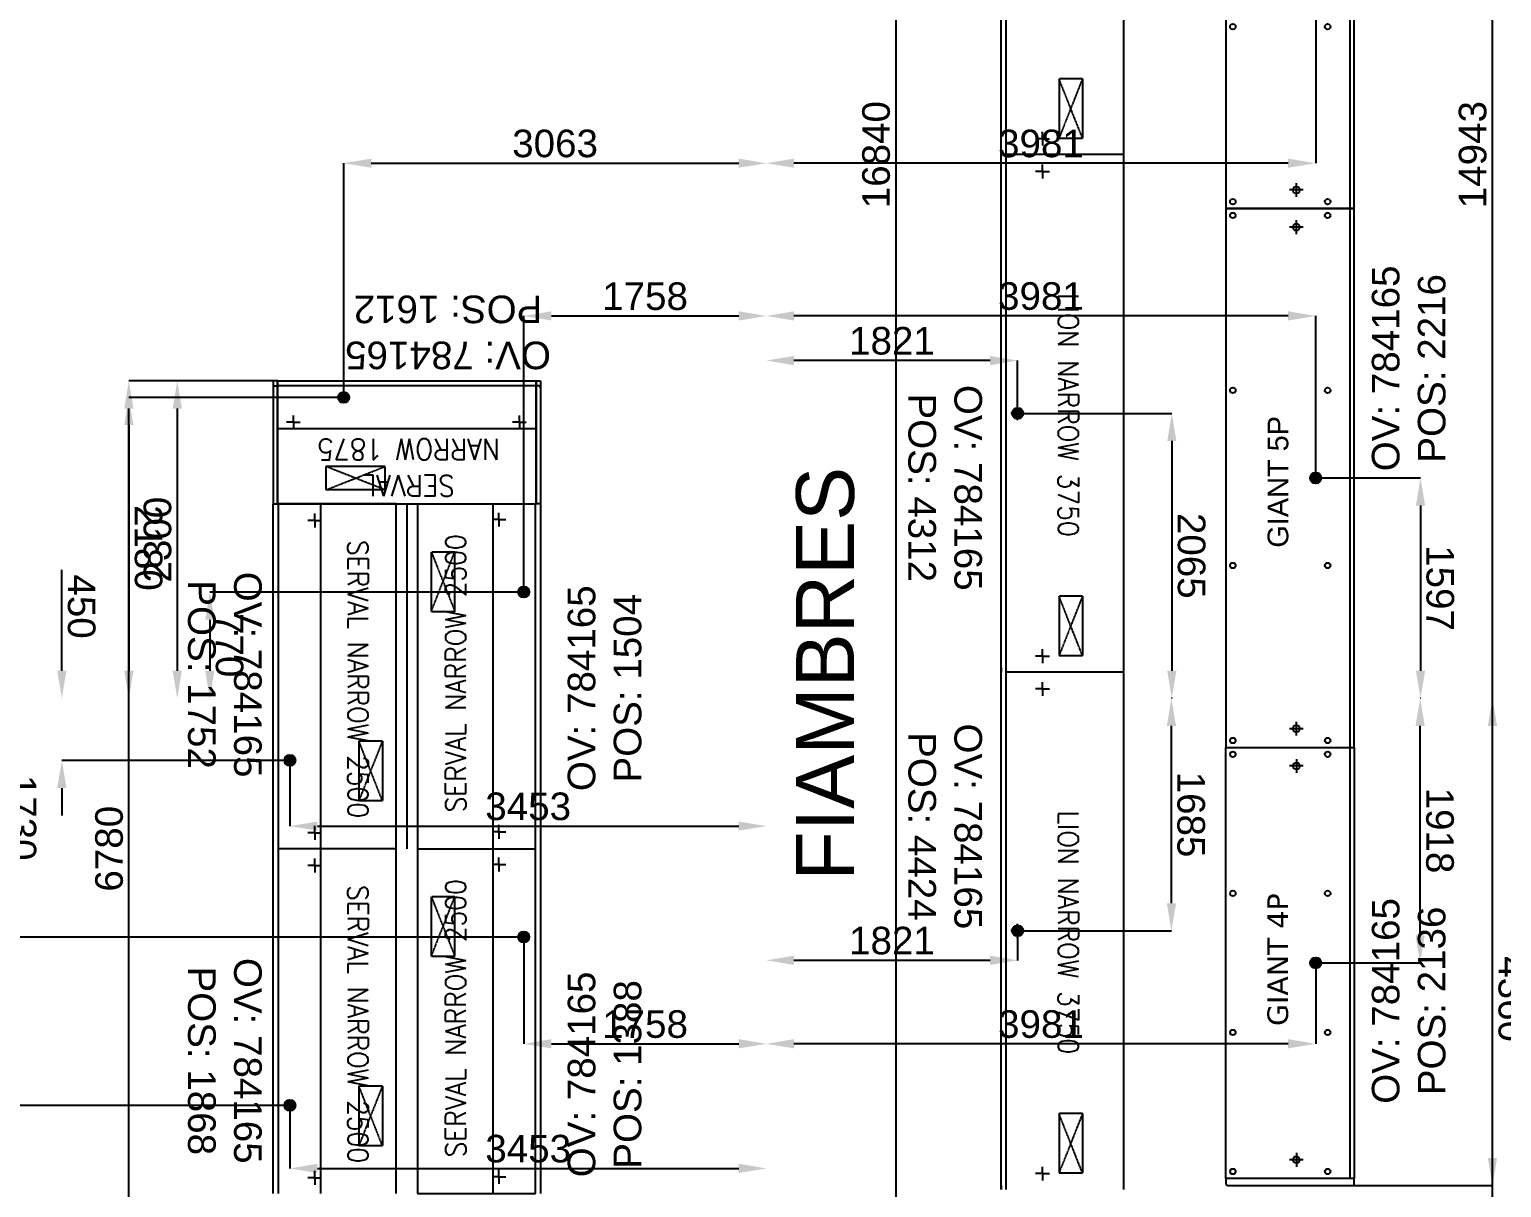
# Model space of a CAD drawing. Header units: millimetres. Extents: x 1478096 to 1808313, y 619971 to 762366.
# Drawn here: x 1788557 to 1799224, y 704101 to 712494 of the extents above; entities that cross this region are included whole.
import ezdxf
from ezdxf.enums import TextEntityAlignment as Align

# ---------------------------------------------------------------- set-up
doc = ezdxf.new("R2010")
doc.units = ezdxf.units.MM
doc.header["$LTSCALE"] = 10
doc.linetypes.add('TRATTEGGIATA', pattern=[0.75, 0.5, -0.25])
doc.linetypes.add('TRATTEGGIATA2', pattern=[0.375, 0.25, -0.125])
for name, color, linetype in [('COSTAN-CAM-NOMENCLATURAS', 7, 'Continuous'), ('COSTAN-EXH-COTAS', 7, 'Continuous'), ('COSTAN-EXH-Desagues', 1, 'Continuous'), ('COSTAN-EXH-NOMENCLATURAS', 7, 'Continuous'), ('COSTAN-EXTERIOR', 3, 'Continuous'), ('DESAGUE AL PISO', 1, 'Continuous'), ('DESAGUE MAQUINA', 3, 'Continuous'), ('DESAGUE PISO', 7, 'TRATTEGGIATA'), ('EXTERIOR', 3, 'Continuous'), ('GABINETE', 1, 'Continuous'), ('LATERALES', 3, 'Continuous'), ('QUADRO_ELETTRICO', 8, 'Continuous'), ('TESTI20', 3, 'Continuous'), ('ZZZZW-section count', 250, 'Continuous')]:
    doc.layers.add(name, color=color, linetype=linetype)
doc.styles.add('costan', font='arial.ttf')
doc.styles.add('HEAD', font='arial.ttf', dxfattribs={"height": 0.6})
doc.styles.add('ROMANS20', font='romans.shx', dxfattribs={"width": 0.9, "height": 2})
doc.styles.get("Standard").update_dxf_attribs({"font": 'arial.ttf'})
doc.styles.add('TESTI15', font='romans.shx', dxfattribs={"width": 0.9, "height": 1.5})
doc.dimstyles.new('COSTAN-DESAGUES', dxfattribs={"dimtxt": 200, "dimasz": 200, "dimexe": 0, "dimexo": 0, "dimgap": 40, "dimtad": 1, "dimdec": 0, "dimzin": 0, "dimdsep": 46, "dimtxsty": 'costan', "dimblk1": 'ARCHTICK', "dimblk2": 'ARCHTICK', "dimcen": 0, "dimclrd": 256, "dimclre": 256, "dimclrt": 256, "dimadec": 0, "dimazin": 0, "dimtfac": 1, "dimtdec": 0, "dimtofl": 0, "dimtmove": 0, "dimatfit": 3, "dimfxl": 0, "dimtolj": 1, "dimtzin": 0, "dimarcsym": 0})
doc.dimstyles.new('COSTAN-MM-100', dxfattribs={"dimtxt": 200, "dimasz": 200, "dimexe": 0, "dimexo": 0, "dimgap": 40, "dimtad": 1, "dimdec": 0, "dimzin": 0, "dimdsep": 46, "dimtxsty": 'costan', "dimblk1": 'ARCHTICK', "dimblk2": 'ARCHTICK', "dimcen": 0, "dimclrd": 256, "dimclre": 256, "dimclrt": 256, "dimadec": 0, "dimazin": 0, "dimtfac": 1, "dimtdec": 0, "dimtofl": 0, "dimtmove": 0, "dimatfit": 3, "dimfxl": 0, "dimtolj": 1, "dimtzin": 0, "dimarcsym": 0})

# ---------------------------------------------------------------- blocks, each defined once
blk = doc.blocks.new('LI_TL1_N_375')
at = {"layer": 'DESAGUE MAQUINA'}
for p, q in [((122, -590), (72, -590)), ((122, -590), (122, -540)), ((122, -590), (122, -640)), ((122, -590), (172, -590)), ((3635, -590), (3585, -590)), ((3635, -590), (3635, -540)), ((3635, -590), (3635, -640)), ((3635, -590), (3685, -590))]:
    blk.add_line(p, q, dxfattribs=at)
at = {"layer": 'DESAGUE PISO'}
for p, q in [((1875, -720), (1875, -820)), ((1925, -770), (1825, -770))]:
    blk.add_line(p, q, dxfattribs=at)
at = {"layer": 'GABINETE'}
for p, q in [((3750, 0), (0, 0)), ((0, 0), (0, -855)), ((0, -855), (3750, -855)), ((2500, -890), (0, -890))]:
    blk.add_line(p, q, dxfattribs=at)
at = {"layer": 'LATERALES', "color": 3, "linetype": 'ByBlock'}
blk.add_line((3750, -890), (0, -890), dxfattribs=at)
at = {"layer": 'LATERALES'}
blk.add_line((3720, -890), (3750, -890), dxfattribs=at)
at = {"layer": 'QUADRO_ELETTRICO', "linetype": 'TRATTEGGIATA2'}
for p, q in [((3200, -300), (3630, -300)), ((3200, -300), (3630, -470)), ((3630, -300), (3200, -470)), ((3200, -300), (3200, -470)), ((3630, -470), (3630, -300)), ((3200, -470), (3630, -470))]:
    blk.add_line(p, q, dxfattribs=at)
at = {"layer": 'TESTI20', "style": 'TESTI15', "width": 0.9}
blk.add_text('LION NARROW 3750', height=148, dxfattribs=at).set_placement((1887, -403), align=Align.MIDDLE)
blk = doc.blocks.new('giant')
at = {"layer": 'COSTAN-EXH-Desagues'}
blk.add_hatch(color=256, dxfattribs=at).paths.add_polyline_path([(-38883, 31469, 1), (-38963, 31469, 1)])
for p, q in [((-38673, 29516), (-38673, 33421)), ((-39013, 33286), (-39113, 33286)), ((-39063, 33336), (-39063, 33236)), ((-38923, 31429), (-38923, 31509)), ((-38963, 31469), (-38883, 31469)), ((-39063, 29701), (-39063, 29601)), ((-39013, 29651), (-39113, 29651))]:
    blk.add_line(p, q)
for centre, radius in [((-39523, 33371), 20), ((-38836, 33371), 20), ((-39063, 33286), 25), ((-39523, 32103), 20), ((-38836, 32103), 20), ((-39523, 30834), 20), ((-38836, 30834), 20), ((-39063, 29651), 25), ((-39523, 29566), 20), ((-38836, 29566), 20)]:
    blk.add_circle(centre, radius)
at = {"layer": 'COSTAN-EXH-Desagues', "color": 4}
for p, q in [((-38963, 31468), (-38951, 31497)), ((-38951, 31497), (-38923, 31509)), ((-38923, 31509), (-38895, 31497)), ((-38895, 31497), (-38883, 31469)), ((-38951, 31440), (-38963, 31468)), ((-38923, 31429), (-38951, 31440)), ((-38895, 31440), (-38923, 31429)), ((-38883, 31469), (-38895, 31440))]:
    blk.add_line(p, q, dxfattribs=at)
at = {"layer": 'COSTAN-EXH-Desagues'}
blk.add_circle((-38923, 31469), 40, dxfattribs=at)
at = {"layer": 'COSTAN-EXTERIOR'}
for p, q in [((-38643, 33421), (-39573, 33421)), ((-39573, 33421), (-39573, 29516)), ((-38643, 29516), (-38643, 33421)), ((-39573, 29516), (-38643, 29516))]:
    blk.add_line(p, q, dxfattribs=at)
at = {"color": 7}
blk.add_text('GIANT 5P', height=150, rotation=90, dxfattribs=at).set_placement((-39121, 30963))
blk = doc.blocks.new('POSICION DE DESAGUE')
for p, q in [((-40, 0), (40, 0)), ((0, 40), (0, -40))]:
    blk.add_line(p, q)
blk = doc.blocks.new('COSTAN-REFERENCIA DE DESAGÜES')
at = {"layer": 'COSTAN-EXH-Desagues'}
blk.add_hatch(color=256, dxfattribs=at).paths.add_polyline_path([(40, 0, 1), (-40, 0, 1)])
blk.add_circle((0, 0), 40, dxfattribs=at)
blk = doc.blocks.new('lat')
at = {"layer": 'GABINETE'}
blk.add_line((-55699, -17217), (-55699, -16362), dxfattribs=at)
at = {"layer": 'LATERALES'}
for p in [(-55699, -16327), (-55669, -17217)]:
    blk.add_line(p, (-55699, -17217), dxfattribs=at)
at = {"layer": 'LATERALES', "color": 3, "linetype": 'ByBlock'}
for p, q in [((-55699, -16327), (-55699, -17217)), ((-55699, -16327), (-55669, -16327)), ((-55684, -16362), (-55699, -16362)), ((-55669, -16327), (-55669, -17217)), ((-55669, -16327), (-55669, -17217)), ((-55669, -16327), (-55669, -17217))]:
    blk.add_line(p, q, dxfattribs=at)
at = {"layer": 'LATERALES', "color": 1}
for p, q in [((-55699, -17217), (-55699, -16362)), ((-55699, -17217), (-55699, -16362)), ((-55699, -17217), (-55699, -16362)), ((-55699, -16377), (-55699, -17217))]:
    blk.add_line(p, q, dxfattribs=at)
at = {"layer": 'LATERALES', "color": 3}
blk.add_line((-55669, -16327), (-55669, -17217), dxfattribs=at)
at = {"layer": 'LATERALES', "color": 1, "linetype": 'ByBlock'}
blk.add_line((-55669, -16327), (-55669, -16377), dxfattribs=at)
at = {"layer": 'LATERALES', "color": 3, "linetype": 'ByBlock'}
blk.add_arc((-55685, -16378), 15.8, 2.9635, 87.0365, dxfattribs=at)
blk = doc.blocks.new('SE_TL1_N_187')
at = {"layer": 'DESAGUE MAQUINA'}
for p, q in [((122, -590), (72, -590)), ((122, -590), (122, -540)), ((122, -590), (122, -640)), ((122, -590), (172, -590)), ((2385, -590), (2335, -590)), ((2385, -590), (2385, -540)), ((2385, -590), (2385, -640)), ((2385, -590), (2435, -590))]:
    blk.add_line(p, q, dxfattribs=at)
at = {"layer": 'GABINETE'}
for p, q in [((2500, 0), (0, 0)), ((0, 0), (0, -855)), ((2500, -545), (0, -545)), ((0, -855), (2500, -855))]:
    blk.add_line(p, q, dxfattribs=at)
at = {"layer": 'GABINETE', "color": 3, "linetype": 'ByBlock'}
blk.add_line((2500, -890), (0, -890), dxfattribs=at)
blk.add_line((2500, -890), (0, -890), dxfattribs=at)
at = {"layer": 'QUADRO_ELETTRICO', "linetype": 'TRATTEGGIATA2'}
for p, q in [((1720, -100), (2150, -100)), ((1720, -100), (2150, -270)), ((2150, -100), (1720, -270)), ((1720, -100), (1720, -270)), ((2150, -270), (2150, -100)), ((1720, -270), (2150, -270))]:
    blk.add_line(p, q, dxfattribs=at)
blk.add_blockref('POSICION DE DESAGUE', (1860, -770))
at = {"layer": 'TESTI20', "style": 'TESTI15', "width": 0.9}
blk.add_text('SERVAL NARROW 2500', height=148, dxfattribs=at).set_placement((1271, -276), align=Align.MIDDLE)
blk = doc.blocks.new('*D439')
at = {"layer": 'COSTAN-EXH-COTAS', "lineweight": -2, "transparency": 16777216}
for p, q in [((1798145, 719059), (1799159, 719059)), ((1799159, 704316), (1799159, 718859)), ((1798145, 704116), (1799159, 704116))]:
    blk.add_line(p, q, dxfattribs=at)
at = {"layer": 'COSTAN-EXH-COTAS', "transparency": 16777216}
for points in [[(1799125, 718859), (1799192, 718859), (1799159, 719059)], [(1799125, 704316), (1799192, 704316), (1799159, 704116)]]:
    blk.add_solid(points, dxfattribs=at)
at = {"layer": 'Defpoints', "color": 0, "transparency": 16777216}
for p in [(1798145, 719059, 112422), (1799159, 719059), (1798145, 704116, 112422)]:
    blk.add_point(p, dxfattribs=at)
at = {"layer": 'COSTAN-EXH-COTAS', "transparency": 16777216, "insert": (1799016, 711587), "char_height": 200, "attachment_point": 5, "rotation": 90, "style": 'costan'}
blk.add_mtext('\\A1;14943', dxfattribs=at)
blk = doc.blocks.new('_ARCHTICK')
at = {"color": 0, "linetype": 'ByBlock', "const_width": 0.15}
blk.add_lwpolyline([(-0.5, -0.5), (0.5, 0.5)], dxfattribs=at)
blk = doc.blocks.new('*D441')
at = {"layer": 'COSTAN-EXH-COTAS', "lineweight": -2, "transparency": 16777216}
for p, q in [((1795598, 720007), (1794835, 720007)), ((1794835, 719807), (1794835, 703367)), ((1795598, 703167), (1794835, 703167))]:
    blk.add_line(p, q, dxfattribs=at)
at = {"layer": 'COSTAN-EXH-COTAS', "transparency": 16777216}
for points in [[(1794801, 719807), (1794868, 719807), (1794835, 720007)], [(1794801, 703367), (1794868, 703367), (1794835, 703167)]]:
    blk.add_solid(points, dxfattribs=at)
at = {"layer": 'Defpoints', "color": 0, "transparency": 16777216}
for p in [(1795598, 720007, 112422), (1794835, 703167), (1795598, 703167, 112422)]:
    blk.add_point(p, dxfattribs=at)
at = {"layer": 'COSTAN-EXH-COTAS', "transparency": 16777216, "insert": (1794693, 711587), "char_height": 200, "attachment_point": 5, "rotation": 90, "style": 'costan'}
blk.add_mtext('\\A1;16840', dxfattribs=at)
blk = doc.blocks.new('*D372')
at = {"layer": 'COSTAN-EXH-Desagues', "lineweight": -2, "transparency": 16777216}
for p, q in [((1797878, 713149), (1797878, 711525)), ((1797678, 711525), (1794097, 711525))]:
    blk.add_line(p, q, dxfattribs=at)
at = {"layer": 'COSTAN-EXH-Desagues', "transparency": 16777216}
for points in [[(1794097, 711558), (1794097, 711492), (1793897, 711525)], [(1797678, 711558), (1797678, 711492), (1797878, 711525)]]:
    blk.add_solid(points, dxfattribs=at)
at = {"layer": 'Defpoints', "color": 0, "transparency": 16777216}
for p in [(1797878, 713149, 112422), (1793897, 711525), (1793897, 711525)]:
    blk.add_point(p, dxfattribs=at)
at = {"layer": 'COSTAN-EXH-Desagues', "transparency": 16777216, "insert": (1795887, 711667), "char_height": 200, "attachment_point": 5, "style": 'costan'}
blk.add_mtext('\\A1;3981', dxfattribs=at)
blk = doc.blocks.new('*D374')
at = {"layer": 'COSTAN-EXH-Desagues', "lineweight": -2, "transparency": 16777216}
for p, q in [((1797678, 710418), (1794097, 710418)), ((1797878, 709244), (1797878, 710418))]:
    blk.add_line(p, q, dxfattribs=at)
at = {"layer": 'COSTAN-EXH-Desagues', "transparency": 16777216}
for points in [[(1794097, 710452), (1794097, 710385), (1793897, 710418)], [(1797678, 710452), (1797678, 710385), (1797878, 710418)]]:
    blk.add_solid(points, dxfattribs=at)
at = {"layer": 'Defpoints', "color": 0, "transparency": 16777216}
for p in [(1793897, 710418, 0), (1793897, 710418), (1797878, 709244, 112422)]:
    blk.add_point(p, dxfattribs=at)
at = {"layer": 'COSTAN-EXH-Desagues', "transparency": 16777216, "insert": (1795887, 710561), "char_height": 200, "attachment_point": 5, "style": 'costan'}
blk.add_mtext('\\A1;3981', dxfattribs=at)
blk = doc.blocks.new('*D375')
at = {"layer": 'COSTAN-EXH-Desagues', "lineweight": -2, "transparency": 16777216}
for p, q in [((1797878, 709244), (1798637, 709244)), ((1798637, 709044), (1798637, 707847)), ((1798637, 707647), (1798637, 707647))]:
    blk.add_line(p, q, dxfattribs=at)
at = {"layer": 'COSTAN-EXH-Desagues', "transparency": 16777216}
for points in [[(1798671, 709044), (1798604, 709044), (1798637, 709244)], [(1798671, 707847), (1798604, 707847), (1798637, 707647)]]:
    blk.add_solid(points, dxfattribs=at)
at = {"layer": 'Defpoints', "color": 0, "transparency": 16777216}
for p in [(1797878, 709244, 112422), (1798637, 707647), (1798637, 707647)]:
    blk.add_point(p, dxfattribs=at)
at = {"layer": 'COSTAN-EXH-Desagues', "transparency": 16777216, "insert": (1798779, 708446), "char_height": 200, "attachment_point": 5, "rotation": 270.0002, "style": 'costan'}
blk.add_mtext('\\A1;1597', dxfattribs=at)
blk = doc.blocks.new('*D376')
at = {"layer": 'COSTAN-EXH-Desagues', "lineweight": -2, "transparency": 16777216}
for p, q in [((1797878, 705730), (1797878, 705143)), ((1797678, 705143), (1794097, 705143))]:
    blk.add_line(p, q, dxfattribs=at)
at = {"layer": 'COSTAN-EXH-Desagues', "transparency": 16777216}
for points in [[(1794097, 705177), (1794097, 705110), (1793897, 705143)], [(1797678, 705177), (1797678, 705110), (1797878, 705143)]]:
    blk.add_solid(points, dxfattribs=at)
at = {"layer": 'Defpoints', "color": 0, "transparency": 16777216}
for p in [(1797878, 705730, 112422), (1793897, 705143), (1793897, 705143)]:
    blk.add_point(p, dxfattribs=at)
at = {"layer": 'COSTAN-EXH-Desagues', "transparency": 16777216, "insert": (1795887, 705285), "char_height": 200, "attachment_point": 5, "style": 'costan'}
blk.add_mtext('\\A1;3981', dxfattribs=at)
blk = doc.blocks.new('*D377')
at = {"layer": 'COSTAN-EXH-Desagues', "lineweight": -2, "transparency": 16777216}
for p, q in [((1798637, 707647), (1798635, 707647)), ((1798635, 705930), (1798635, 707447)), ((1797878, 705730), (1798635, 705730))]:
    blk.add_line(p, q, dxfattribs=at)
at = {"layer": 'COSTAN-EXH-Desagues', "transparency": 16777216}
for points in [[(1798668, 707447), (1798601, 707447), (1798635, 707647)], [(1798668, 705930), (1798601, 705930), (1798635, 705730)]]:
    blk.add_solid(points, dxfattribs=at)
at = {"layer": 'Defpoints', "color": 0, "transparency": 16777216}
for p in [(1798635, 707647), (1798637, 707647), (1797878, 705730, 112422)]:
    blk.add_point(p, dxfattribs=at)
at = {"layer": 'COSTAN-EXH-Desagues', "transparency": 16777216, "insert": (1798777, 706689), "char_height": 200, "attachment_point": 5, "rotation": 270.0002, "style": 'costan'}
blk.add_mtext('\\A1;1918', dxfattribs=at)
blk = doc.blocks.new('*D379')
at = {"layer": 'COSTAN-EXH-Desagues', "lineweight": -2, "transparency": 16777216}
for p, q in [((1799159, 707647), (1799159, 707647)), ((1799159, 703487), (1799159, 707447)), ((1797488, 703287), (1799159, 703287))]:
    blk.add_line(p, q, dxfattribs=at)
at = {"layer": 'COSTAN-EXH-Desagues', "transparency": 16777216}
for points in [[(1799192, 707447), (1799125, 707447), (1799159, 707647)], [(1799192, 703487), (1799125, 703487), (1799159, 703287)]]:
    blk.add_solid(points, dxfattribs=at)
at = {"layer": 'Defpoints', "color": 0, "transparency": 16777216}
for p in [(1799159, 707647), (1799159, 707647), (1797488, 703287, 112422)]:
    blk.add_point(p, dxfattribs=at)
at = {"layer": 'COSTAN-EXH-Desagues', "transparency": 16777216, "insert": (1799301, 705467), "char_height": 200, "attachment_point": 5, "rotation": 270.0002, "style": 'costan'}
blk.add_mtext('\\A1;4360', dxfattribs=at)
blk = doc.blocks.new('*D392')
at = {"layer": 'COSTAN-EXH-Desagues', "lineweight": -2, "transparency": 16777216}
for p, q in [((1790834, 709827), (1790834, 711525)), ((1791034, 711525), (1793697, 711525))]:
    blk.add_line(p, q, dxfattribs=at)
at = {"layer": 'COSTAN-EXH-Desagues', "transparency": 16777216}
for points in [[(1791034, 711558), (1791034, 711492), (1790834, 711525)], [(1793697, 711558), (1793697, 711492), (1793897, 711525)]]:
    blk.add_solid(points, dxfattribs=at)
at = {"layer": 'Defpoints', "color": 0, "transparency": 16777216}
for p in [(1793897, 711525), (1793897, 711525), (1790834, 709827, 112422)]:
    blk.add_point(p, dxfattribs=at)
at = {"layer": 'COSTAN-EXH-Desagues', "transparency": 16777216, "insert": (1792366, 711667), "char_height": 200, "attachment_point": 5, "style": 'costan'}
blk.add_mtext('\\A1;3063', dxfattribs=at)
blk = doc.blocks.new('*D393')
at = {"layer": 'COSTAN-EXH-Desagues', "lineweight": -2, "transparency": 16777216}
for p, q in [((1790834, 709827), (1789277, 709827)), ((1789277, 709627), (1789277, 707847)), ((1789277, 707647), (1789277, 707647))]:
    blk.add_line(p, q, dxfattribs=at)
at = {"layer": 'COSTAN-EXH-Desagues', "transparency": 16777216}
for points in [[(1789311, 709627), (1789244, 709627), (1789277, 709827)], [(1789311, 707847), (1789244, 707847), (1789277, 707647)]]:
    blk.add_solid(points, dxfattribs=at)
at = {"layer": 'Defpoints', "color": 0, "transparency": 16777216}
for p in [(1790834, 709827, 112422), (1789277, 707647), (1789277, 707647)]:
    blk.add_point(p, dxfattribs=at)
at = {"layer": 'COSTAN-EXH-Desagues', "transparency": 16777216, "insert": (1789419, 708737), "char_height": 200, "attachment_point": 5, "rotation": 270.0002, "style": 'costan'}
blk.add_mtext('\\A1;2180', dxfattribs=at)
blk = doc.blocks.new('*D394')
at = {"layer": 'COSTAN-EXH-Desagues', "lineweight": -2, "transparency": 16777216}
for p, q in [((1792139, 708417), (1792139, 710418)), ((1792339, 710418), (1793697, 710418))]:
    blk.add_line(p, q, dxfattribs=at)
at = {"layer": 'COSTAN-EXH-Desagues', "transparency": 16777216}
for points in [[(1792339, 710452), (1792339, 710385), (1792139, 710418)], [(1793697, 710452), (1793697, 710385), (1793897, 710418)]]:
    blk.add_solid(points, dxfattribs=at)
at = {"layer": 'Defpoints', "color": 0, "transparency": 16777216}
for p in [(1793897, 710418), (1793897, 710418), (1792139, 708417, 112422)]:
    blk.add_point(p, dxfattribs=at)
at = {"layer": 'COSTAN-EXH-Desagues', "transparency": 16777216, "insert": (1793018, 710560), "char_height": 200, "attachment_point": 5, "style": 'costan'}
blk.add_mtext('\\A1;1758', dxfattribs=at)
blk = doc.blocks.new('*D395')
at = {"layer": 'COSTAN-EXH-Desagues', "lineweight": -2, "transparency": 16777216}
for p, q in [((1792139, 708417), (1789864, 708417)), ((1789864, 708217), (1789864, 707847)), ((1789864, 707647), (1789864, 707647))]:
    blk.add_line(p, q, dxfattribs=at)
at = {"layer": 'COSTAN-EXH-Desagues', "transparency": 16777216}
for points in [[(1789897, 708217), (1789831, 708217), (1789864, 708417)], [(1789897, 707847), (1789831, 707847), (1789864, 707647)]]:
    blk.add_solid(points, dxfattribs=at)
at = {"layer": 'Defpoints', "color": 0, "transparency": 16777216}
for p in [(1792139, 708417, 112422), (1789864, 707647), (1789864, 707647)]:
    blk.add_point(p, dxfattribs=at)
at = {"layer": 'COSTAN-EXH-Desagues', "transparency": 16777216, "insert": (1790006, 708032), "char_height": 200, "attachment_point": 5, "rotation": 270.0002, "style": 'costan'}
blk.add_mtext('\\A1;770', dxfattribs=at)
blk = doc.blocks.new('*D396')
at = {"layer": 'COSTAN-EXH-Desagues', "lineweight": -2, "transparency": 16777216}
for p, q in [((1790444, 707197), (1790444, 706721)), ((1790644, 706721), (1793697, 706721))]:
    blk.add_line(p, q, dxfattribs=at)
at = {"layer": 'COSTAN-EXH-Desagues', "transparency": 16777216}
for points in [[(1790644, 706754), (1790644, 706688), (1790444, 706721)], [(1793697, 706754), (1793697, 706688), (1793897, 706721)]]:
    blk.add_solid(points, dxfattribs=at)
at = {"layer": 'Defpoints', "color": 0, "transparency": 16777216}
for p in [(1790444, 707197, 112422), (1793897, 706721, 0), (1793897, 706721)]:
    blk.add_point(p, dxfattribs=at)
at = {"layer": 'COSTAN-EXH-Desagues', "transparency": 16777216, "insert": (1792171, 706863), "char_height": 200, "attachment_point": 5, "style": 'costan'}
blk.add_mtext('\\A1;3453', dxfattribs=at)
blk = doc.blocks.new('*D397')
at = {"layer": 'COSTAN-EXH-Desagues', "lineweight": -2, "transparency": 16777216}
for p, q in [((1788792, 707847), (1788792, 708577)), ((1788792, 707647), (1788792, 707647)), ((1790444, 707197), (1788792, 707197)), ((1788792, 706997), (1788792, 706797))]:
    blk.add_line(p, q, dxfattribs=at)
at = {"layer": 'COSTAN-EXH-Desagues', "transparency": 16777216}
for points in [[(1788825, 707847), (1788758, 707847), (1788792, 707647)], [(1788825, 706997), (1788758, 706997), (1788792, 707197)]]:
    blk.add_solid(points, dxfattribs=at)
at = {"layer": 'Defpoints', "color": 0, "transparency": 16777216}
for p in [(1788792, 707647), (1788792, 707647), (1790444, 707197, 112422)]:
    blk.add_point(p, dxfattribs=at)
at = {"layer": 'COSTAN-EXH-Desagues', "transparency": 16777216, "insert": (1788934, 708312), "char_height": 200, "attachment_point": 5, "rotation": 270.0002, "style": 'costan'}
blk.add_mtext('\\A1;450', dxfattribs=at)
blk = doc.blocks.new('*D398')
at = {"layer": 'COSTAN-EXH-Desagues', "lineweight": -2, "transparency": 16777216}
for p, q in [((1792139, 705917), (1792139, 705143)), ((1792339, 705143), (1793697, 705143))]:
    blk.add_line(p, q, dxfattribs=at)
at = {"layer": 'COSTAN-EXH-Desagues', "transparency": 16777216}
for points in [[(1792339, 705177), (1792339, 705110), (1792139, 705143)], [(1793697, 705177), (1793697, 705110), (1793897, 705143)]]:
    blk.add_solid(points, dxfattribs=at)
at = {"layer": 'Defpoints', "color": 0, "transparency": 16777216}
for p in [(1792139, 705917, 112422), (1793897, 705143), (1793897, 705143)]:
    blk.add_point(p, dxfattribs=at)
at = {"layer": 'COSTAN-EXH-Desagues', "transparency": 16777216, "insert": (1793018, 705285), "char_height": 200, "attachment_point": 5, "style": 'costan'}
blk.add_mtext('\\A1;1758', dxfattribs=at)
blk = doc.blocks.new('*D399')
at = {"layer": 'COSTAN-EXH-Desagues', "lineweight": -2, "transparency": 16777216}
for p, q in [((1788363, 707647), (1788363, 707647)), ((1788363, 706117), (1788363, 707447)), ((1792139, 705917), (1788363, 705917))]:
    blk.add_line(p, q, dxfattribs=at)
at = {"layer": 'COSTAN-EXH-Desagues', "transparency": 16777216}
for points in [[(1788396, 707447), (1788329, 707447), (1788363, 707647)], [(1788396, 706117), (1788329, 706117), (1788363, 705917)]]:
    blk.add_solid(points, dxfattribs=at)
at = {"layer": 'Defpoints', "color": 0, "transparency": 16777216}
for p in [(1788363, 707647), (1788363, 707647), (1792139, 705917, 112422)]:
    blk.add_point(p, dxfattribs=at)
at = {"layer": 'COSTAN-EXH-Desagues', "transparency": 16777216, "insert": (1788505, 706782), "char_height": 200, "attachment_point": 5, "rotation": 270.0002, "style": 'costan'}
blk.add_mtext('\\A1;1730', dxfattribs=at)
blk = doc.blocks.new('*D400')
at = {"layer": 'COSTAN-EXH-Desagues', "lineweight": -2, "transparency": 16777216}
for p, q in [((1790444, 704697), (1790444, 704240)), ((1790644, 704240), (1793697, 704240))]:
    blk.add_line(p, q, dxfattribs=at)
at = {"layer": 'COSTAN-EXH-Desagues', "transparency": 16777216}
for points in [[(1790644, 704274), (1790644, 704207), (1790444, 704240)], [(1793697, 704274), (1793697, 704207), (1793897, 704240)]]:
    blk.add_solid(points, dxfattribs=at)
at = {"layer": 'Defpoints', "color": 0, "transparency": 16777216}
for p in [(1790444, 704697, 112422), (1793897, 704240), (1793897, 704240)]:
    blk.add_point(p, dxfattribs=at)
at = {"layer": 'COSTAN-EXH-Desagues', "transparency": 16777216, "insert": (1792171, 704382), "char_height": 200, "attachment_point": 5, "style": 'costan'}
blk.add_mtext('\\A1;3453', dxfattribs=at)
blk = doc.blocks.new('*D401')
at = {"layer": 'COSTAN-EXH-Desagues', "lineweight": -2, "transparency": 16777216}
for p, q in [((1787995, 707647), (1787995, 707647)), ((1787995, 704897), (1787995, 707447)), ((1790444, 704697), (1787995, 704697))]:
    blk.add_line(p, q, dxfattribs=at)
at = {"layer": 'COSTAN-EXH-Desagues', "transparency": 16777216}
for points in [[(1788028, 707447), (1787961, 707447), (1787995, 707647)], [(1788028, 704897), (1787961, 704897), (1787995, 704697)]]:
    blk.add_solid(points, dxfattribs=at)
at = {"layer": 'Defpoints', "color": 0, "transparency": 16777216}
for p in [(1787995, 707647), (1787995, 707647), (1790444, 704697, 112422)]:
    blk.add_point(p, dxfattribs=at)
at = {"layer": 'COSTAN-EXH-Desagues', "transparency": 16777216, "insert": (1788137, 706172), "char_height": 200, "attachment_point": 5, "rotation": 270.0002, "style": 'costan'}
blk.add_mtext('\\A1;2950', dxfattribs=at)
blk = doc.blocks.new('*D403')
at = {"layer": 'COSTAN-EXH-Desagues', "lineweight": -2, "transparency": 16777216}
for p, q in [((1787638, 703487), (1787638, 707447)), ((1791749, 703287), (1787638, 703287))]:
    blk.add_line(p, q, dxfattribs=at)
at = {"layer": 'COSTAN-EXH-Desagues', "transparency": 16777216}
for points in [[(1787671, 707447), (1787604, 707447), (1787638, 707647)], [(1787671, 703487), (1787604, 703487), (1787638, 703287)]]:
    blk.add_solid(points, dxfattribs=at)
at = {"layer": 'Defpoints', "color": 0, "transparency": 16777216}
for p in [(1787638, 707647), (1787638, 707647), (1791749, 703287, 112422)]:
    blk.add_point(p, dxfattribs=at)
at = {"layer": 'COSTAN-EXH-Desagues', "transparency": 16777216, "insert": (1787780, 705467), "char_height": 200, "attachment_point": 5, "rotation": 270.0002, "style": 'costan'}
blk.add_mtext('\\A1;4360', dxfattribs=at)
blk = doc.blocks.new('*D465')
at = {"layer": 'COSTAN-EXH-COTAS', "lineweight": -2, "transparency": 16777216}
for p, q in [((1790324, 709947), (1789277, 709947)), ((1789277, 703367), (1789277, 709747)), ((1790324, 703167), (1789277, 703167))]:
    blk.add_line(p, q, dxfattribs=at)
at = {"layer": 'COSTAN-EXH-COTAS', "transparency": 16777216}
for points in [[(1789244, 709747), (1789311, 709747), (1789277, 709947)], [(1789244, 703367), (1789311, 703367), (1789277, 703167)]]:
    blk.add_solid(points, dxfattribs=at)
at = {"layer": 'Defpoints', "color": 0, "transparency": 16777216}
for p in [(1789277, 709947), (1790324, 709947, 112422), (1790324, 703167, 112422)]:
    blk.add_point(p, dxfattribs=at)
at = {"layer": 'COSTAN-EXH-COTAS', "transparency": 16777216, "insert": (1789135, 706557), "char_height": 200, "attachment_point": 5, "rotation": 90, "style": 'costan'}
blk.add_mtext('\\A1;6780', dxfattribs=at)
blk = doc.blocks.new('*D466')
at = {"layer": 'COSTAN-EXH-COTAS', "lineweight": -2, "transparency": 16777216}
for p, q in [((1790324, 709947), (1789628, 709947)), ((1789628, 709747), (1789628, 707847))]:
    blk.add_line(p, q, dxfattribs=at)
at = {"layer": 'COSTAN-EXH-COTAS', "transparency": 16777216}
for points in [[(1789595, 709747), (1789662, 709747), (1789628, 709947)], [(1789595, 707847), (1789662, 707847), (1789628, 707647)]]:
    blk.add_solid(points, dxfattribs=at)
at = {"layer": 'Defpoints', "color": 0, "transparency": 16777216}
for p in [(1790324, 709947, 112422), (1789628, 707647), (1789628, 707647)]:
    blk.add_point(p, dxfattribs=at)
at = {"layer": 'COSTAN-EXH-COTAS', "transparency": 16777216, "insert": (1789486, 708797), "char_height": 200, "attachment_point": 5, "rotation": 90, "style": 'costan'}
blk.add_mtext('\\A1;2300', dxfattribs=at)
blk = doc.blocks.new('*D427')
at = {"layer": 'COSTAN-EXH-Desagues', "lineweight": -2, "transparency": 16777216}
for p, q in [((1795518, 710095), (1794097, 710095)), ((1795718, 709712), (1795718, 710095))]:
    blk.add_line(p, q, dxfattribs=at)
at = {"layer": 'COSTAN-EXH-Desagues', "transparency": 16777216}
for points in [[(1794097, 710128), (1794097, 710061), (1793897, 710095)], [(1795518, 710128), (1795518, 710061), (1795718, 710095)]]:
    blk.add_solid(points, dxfattribs=at)
at = {"layer": 'Defpoints', "color": 0, "transparency": 16777216}
for p in [(1793897, 710095), (1793897, 710095), (1795718, 709712, 112422)]:
    blk.add_point(p, dxfattribs=at)
at = {"layer": 'COSTAN-EXH-Desagues', "transparency": 16777216, "insert": (1794807, 710237), "char_height": 200, "attachment_point": 5, "style": 'costan'}
blk.add_mtext('\\A1;1821', dxfattribs=at)
blk = doc.blocks.new('*D428')
at = {"layer": 'COSTAN-EXH-Desagues', "lineweight": -2, "transparency": 16777216}
for p, q in [((1795718, 709712), (1796835, 709712)), ((1796835, 709512), (1796835, 707847)), ((1796838, 707647), (1796835, 707647))]:
    blk.add_line(p, q, dxfattribs=at)
at = {"layer": 'COSTAN-EXH-Desagues', "transparency": 16777216}
for points in [[(1796868, 709512), (1796802, 709512), (1796835, 709712)], [(1796868, 707847), (1796802, 707847), (1796835, 707647)]]:
    blk.add_solid(points, dxfattribs=at)
at = {"layer": 'Defpoints', "color": 0, "transparency": 16777216}
for p in [(1795718, 709712, 112422), (1796835, 707647), (1796838, 707647)]:
    blk.add_point(p, dxfattribs=at)
at = {"layer": 'COSTAN-EXH-Desagues', "transparency": 16777216, "insert": (1796977, 708680), "char_height": 200, "attachment_point": 5, "rotation": 270.0002, "style": 'costan'}
blk.add_mtext('\\A1;2065', dxfattribs=at)
blk = doc.blocks.new('*D429')
at = {"layer": 'COSTAN-EXH-Desagues', "lineweight": -2, "transparency": 16777216}
for p, q in [((1795718, 705962), (1795718, 705748)), ((1795518, 705748), (1794097, 705748))]:
    blk.add_line(p, q, dxfattribs=at)
at = {"layer": 'COSTAN-EXH-Desagues', "transparency": 16777216}
for points in [[(1794097, 705782), (1794097, 705715), (1793897, 705748)], [(1795518, 705782), (1795518, 705715), (1795718, 705748)]]:
    blk.add_solid(points, dxfattribs=at)
at = {"layer": 'Defpoints', "color": 0, "transparency": 16777216}
for p in [(1795718, 705962, 112422), (1793897, 705748), (1793897, 705748)]:
    blk.add_point(p, dxfattribs=at)
at = {"layer": 'COSTAN-EXH-Desagues', "transparency": 16777216, "insert": (1794807, 705890), "char_height": 200, "attachment_point": 5, "style": 'costan'}
blk.add_mtext('\\A1;1821', dxfattribs=at)
blk = doc.blocks.new('*D430')
at = {"layer": 'COSTAN-EXH-Desagues', "lineweight": -2, "transparency": 16777216}
for p, q in [((1796835, 707647), (1796832, 707647)), ((1796832, 706162), (1796832, 707447)), ((1795718, 705962), (1796832, 705962))]:
    blk.add_line(p, q, dxfattribs=at)
at = {"layer": 'COSTAN-EXH-Desagues', "transparency": 16777216}
for points in [[(1796866, 707447), (1796799, 707447), (1796832, 707647)], [(1796866, 706162), (1796799, 706162), (1796832, 705962)]]:
    blk.add_solid(points, dxfattribs=at)
at = {"layer": 'Defpoints', "color": 0, "transparency": 16777216}
for p in [(1796832, 707647), (1796835, 707647), (1795718, 705962, 112422)]:
    blk.add_point(p, dxfattribs=at)
at = {"layer": 'COSTAN-EXH-Desagues', "transparency": 16777216, "insert": (1796974, 706805), "char_height": 200, "attachment_point": 5, "rotation": 270.0002, "style": 'costan'}
blk.add_mtext('\\A1;1685', dxfattribs=at)

msp = doc.modelspace()

# ---------------------------------------------------------------- linework, layer by layer
at = {"color": 3}
msp.add_line((1798127.571, 704167.608, 112421.869), (1798127.571, 707291.608, 112421.869), dxfattribs=at)
for p, q in [((1797787.571, 707156.608, 112421.869), (1797687.571, 707156.608, 112421.869)), ((1797737.571, 707206.608, 112421.869), (1797737.571, 707106.608, 112421.869)), ((1797787.571, 704302.608, 112421.869), (1797687.571, 704302.608, 112421.869)), ((1797737.571, 704352.608, 112421.869), (1797737.571, 704252.608, 112421.869))]:
    msp.add_line(p, q)
for centre in [(1797737.571, 707156.608, 112421.869), (1797737.571, 704302.608, 112421.869)]:
    msp.add_circle(centre, 25)
at = {"layer": 'COSTAN-EXH-COTAS'}
msp.add_line((1791291.807, 709057.233, 112421.869), (1791291.807, 706557.233, 112421.869), dxfattribs=at)
at = {"layer": 'COSTAN-EXH-Desagues', "color": 4}
for p, q in [((1797849.082, 705757.686, 112421.869), (1797877.663, 705769.608, 112421.869)), ((1797877.663, 705769.608, 112421.869), (1797905.719, 705758.027, 112421.869)), ((1797837.575, 705729.063, 112421.869), (1797849.082, 705757.686, 112421.869)), ((1797849.521, 705701.091, 112421.869), (1797837.575, 705729.063, 112421.869)), ((1797877.478, 705689.608, 112421.869), (1797849.521, 705701.091, 112421.869)), ((1797905.428, 705700.903, 112421.869), (1797877.478, 705689.608, 112421.869)), ((1797917.571, 705729.608, 112421.869), (1797905.428, 705700.903, 112421.869)), ((1797905.719, 705758.027, 112421.869), (1797917.571, 705729.608, 112421.869))]:
    msp.add_line(p, q, dxfattribs=at)
at = {"layer": 'DESAGUE MAQUINA'}
for p, q in [((1790469.307, 709647.233, 112421.869), (1790419.307, 709647.233, 112421.869)), ((1790469.307, 709647.233, 112421.869), (1790469.307, 709697.233, 112421.869)), ((1790469.307, 709647.233, 112421.869), (1790469.307, 709597.233, 112421.869)), ((1790469.307, 709647.233, 112421.869), (1790519.307, 709647.233, 112421.869)), ((1792107.654, 709647.233, 112421.869), (1792057.654, 709647.233, 112421.869)), ((1792107.654, 709647.233, 112421.869), (1792107.654, 709697.233, 112421.869)), ((1792107.654, 709647.233, 112421.869), (1792107.654, 709597.233, 112421.869)), ((1792107.654, 709647.233, 112421.869), (1792157.654, 709647.233, 112421.869))]:
    msp.add_line(p, q, dxfattribs=at)
at = {"layer": 'EXTERIOR'}
for p, q in [((1797227.571, 704167.608, 112421.869), (1797227.571, 704128.108, 112421.869)), ((1798157.571, 704167.608, 112421.869), (1797227.571, 704167.608, 112421.869)), ((1798157.571, 704128.108, 112421.869), (1798157.571, 704167.608, 112421.869)), ((1797240.071, 704115.608, 112421.869), (1798145.071, 704115.608, 112421.869))]:
    msp.add_line(p, q, dxfattribs=at)
at = {"layer": 'EXTERIOR', "elevation": 112421.869}
msp.add_lwpolyline([(1797227.571, 704167.608), (1797227.571, 707291.608), (1798157.571, 707291.608), (1798157.571, 704167.608), (1797227.571, 704167.608)], dxfattribs=at)
at = {"layer": 'EXTERIOR'}
for centre in [(1797277.571, 707241.608, 112421.869), (1797964.571, 707241.608, 112421.869), (1797277.571, 706233.608, 112421.869), (1797964.571, 706233.608, 112421.869), (1797277.571, 705225.608, 112421.869), (1797964.571, 705225.608, 112421.869), (1797277.571, 704217.608, 112421.869), (1797964.571, 704217.608, 112421.869)]:
    msp.add_circle(centre, 20, dxfattribs=at)
for centre, start, end in [((1797240.071, 704128.108, 112421.869), 180, 270), ((1798145.071, 704128.108, 112421.869), 270, 0)]:
    msp.add_arc(centre, 12.5, start, end, dxfattribs=at)
at = {"layer": 'GABINETE'}
for p, q in [((1790354.307, 709947.233, 112421.869), (1792229.307, 709947.233, 112421.869)), ((1790354.307, 709057.233, 112421.869), (1790354.307, 709947.233, 112421.869)), ((1792229.307, 709057.233, 112421.869), (1792229.307, 709947.233, 112421.869)), ((1790354.307, 709602.233, 112421.869), (1792229.307, 709602.233, 112421.869)), ((1790354.307, 709057.233, 112421.869), (1792229.307, 709057.233, 112421.869))]:
    msp.add_line(p, q, dxfattribs=at)
at = {"layer": 'GABINETE', "color": 3}
msp.add_line((1790354.307, 709947.233, 112421.869), (1792229.307, 709947.233, 112421.869), dxfattribs=at)
at = {"layer": 'GABINETE', "color": 1}
msp.add_line((1792229.307, 709912.233, 112421.869), (1790354.307, 709912.233, 112421.869), dxfattribs=at)
at = {"layer": 'QUADRO_ELETTRICO', "linetype": 'TRATTEGGIATA2'}
for p, q in [((1791134.307, 709157.233, 112421.869), (1790704.307, 709327.233, 112421.869)), ((1790704.307, 709157.233, 112421.869), (1791134.307, 709327.233, 112421.869)), ((1791134.307, 709327.233, 112421.869), (1790704.307, 709327.233, 112421.869)), ((1790704.307, 709327.233, 112421.869), (1790704.307, 709157.233, 112421.869)), ((1791134.307, 709157.233, 112421.869), (1791134.307, 709327.233, 112421.869)), ((1791134.307, 709157.233, 112421.869), (1790704.307, 709157.233, 112421.869))]:
    msp.add_line(p, q, dxfattribs=at)

# ---------------------------------------------------------------- block references
at = {"xscale": -1}
msp.add_blockref('lat', (1734655.164, 726274.32, 112421.869), dxfattribs=at)
msp.add_blockref('lat', (1847928.451, 726274.32, 112421.869))
at = {"rotation": 90}
msp.add_blockref('POSICION DE DESAGUE', (1797877.571, 705729.608, 112421.869), dxfattribs=at)
at = {"layer": 'COSTAN-CAM-NOMENCLATURAS'}
for name, p, rotation in [('LI_TL1_N_375', (1796487.571, 715337.233, 112421.869), 270), ('LI_TL1_N_375', (1796487.571, 711587.233, 112421.869), 270), ('SE_TL1_N_187', (1791214.307, 709057.233, 112421.869), 270), ('SE_TL1_N_187', (1791369.307, 706557.233, 112421.869), 89.99999999999999), ('LI_TL1_N_375', (1796487.571, 707837.233, 112421.869), 270), ('SE_TL1_N_187', (1791214.307, 706557.233, 112421.869), 270), ('SE_TL1_N_187', (1791369.307, 704057.233, 112421.869), 89.99999999999999)]:
    msp.add_blockref(name, p, dxfattribs=dict(at, rotation=rotation))
at = {"layer": 'COSTAN-EXH-Desagues'}
for p in [(1790834.307, 709827.233, 112421.869), (1795717.571, 709712.233, 112421.869), (1797877.571, 709244.108, 112421.869), (1792139.307, 708417.233, 112421.869), (1790444.307, 707197.233, 112421.869), (1795717.571, 705962.233, 112421.869), (1792139.307, 705917.233, 112421.869), (1797877.571, 705729.608, 112421.869), (1790444.307, 704697.233, 112421.869)]:
    msp.add_blockref('COSTAN-REFERENCIA DE DESAGÜES', p, dxfattribs=at)
for p, rotation in [((1792139.307, 708417.233, 112421.869), 89.99999999999999), ((1790444.307, 707197.233, 112421.869), 270), ((1792139.307, 705917.233, 112421.869), 89.99999999999999), ((1797877.571, 705729.608, 112421.869), 90), ((1790444.307, 704697.233, 112421.869), 270)]:
    msp.add_blockref('COSTAN-REFERENCIA DE DESAGÜES', p, dxfattribs=dict(at, rotation=rotation))
at = {"layer": 'COSTAN-EXTERIOR'}
for p in [(1836800.314, 681680.505, 112421.869), (1836800.314, 677775.505, 112421.869)]:
    msp.add_blockref('giant', p, dxfattribs=at)
at = {"layer": 'DESAGUE AL PISO', "rotation": 180}
msp.add_blockref('COSTAN-REFERENCIA DE DESAGÜES', (1790834.307, 709827.233, 112421.869), dxfattribs=at)

# ---------------------------------------------------------------- texts
at = {"color": 7, "insert": (1797527.562, 705272.494, 112421.869), "char_height": 150, "width": 2205.02807, "attachment_point": 1, "rotation": 90}
msp.add_mtext('{\\fVerdana|b0|i0|c0|p34;GIANT 4P}', dxfattribs=at)
at = {"layer": 'COSTAN-EXH-NOMENCLATURAS', "char_height": 200, "attachment_point": 5, "style": 'costan'}
for s, insert, rotation in [('OV: 784165\\PPOS: 2216', (1798552.62, 710038.052), 90), ('OV: 784165\\PPOS: 1612', (1791590.23, 710300.525), 180), ('OV: 784165\\PPOS: 4312', (1795191.448, 709172.855), 270), ('OV: 784165\\PPOS: 1752', (1789971.792, 707818.88), 270), ('OV: 784165\\PPOS: 1504', (1792725.581, 707720.109), 90), ('OV: 784165\\PPOS: 4424', (1795191.448, 706718.977), 270), ('OV: 784165\\PPOS: 2136', (1798552.62, 705454.026), 90), ('OV: 784165\\PPOS: 1868', (1789971.792, 705020.206), 270), ('OV: 784165\\PPOS: 1388', (1792725.581, 704921.435), 90)]:
    msp.add_mtext(s, dxfattribs=dict(at, insert=insert, rotation=rotation))
at = {"layer": 'TESTI20', "style": 'ROMANS20', "width": 0.9}
for s, height, p in [('NARROW 1875', 153.26451, (1791305.088, 709451.268, 112421.869)), ('SERVAL', 153.2645, (1791305.088, 709188.529, 112421.869))]:
    msp.add_text(s, height=height, rotation=180, dxfattribs=at).set_placement(p, align=Align.MIDDLE_CENTER)
at = {"layer": 'ZZZZW-section count', "style": 'HEAD'}
msp.add_text('FIAMBRES', height=420, rotation=90, dxfattribs=at).set_placement((1794532.095, 706324.995, 64472.888))

# ---------------------------------------------------------------- dimensions: what is measured, and where the dimension line sits
at = {"layer": 'COSTAN-EXH-COTAS'}
for base, p1, p2, picture, middle in [((1794834.73, 703167.233), (1795597.571, 720007.233, 112421.869), (1795597.571, 703167.233, 112421.869), '*D441', (1794692.615, 711587.233)), ((1799158.55, 719058.608), (1798145.071, 704115.608, 112421.869), (1798145.071, 719058.608, 112421.869), '*D439', (1799016.367, 711587.108)), ((1789277.319, 709947.233), (1790324.307, 703167.233, 112421.869), (1790324.307, 709947.233, 112421.869), '*D465', (1789135.205, 706557.233)), ((1789628.329, 707647.479), (1790324.307, 709947.233, 112421.869), (1789628.329, 707647.479), '*D466', (1789486.146, 708797.356))]:
    dim = msp.add_linear_dim(base=base, p1=p1, p2=p2, angle=90, dimstyle='COSTAN-MM-100', dxfattribs=at)
    dim.commit()
    dim.dimension.update_dxf_attribs({"geometry": picture, "text_midpoint": middle})
at = {"layer": 'COSTAN-EXH-Desagues'}
for base, p1, p2, picture, middle in [((1793896.883, 711524.929), (1797877.571, 713149.108, 112421.869), (1793896.883, 711524.929), '*D372', (1795887.227, 711667.111)), ((1793896.883, 711524.929), (1790834.307, 709827.233, 112421.869), (1793896.883, 711524.929), '*D392', (1792365.595, 711667.111)), ((1793896.883, 710418.335), (1792139.307, 708417.233, 112421.869), (1793896.883, 710418.335), '*D394', (1793018.095, 710560.45)), ((1793896.883, 710418.335), (1797877.571, 709244.108, 112421.869), (1793896.883, 710418.335, 0.035), '*D374', (1795887.227, 710560.518)), ((1793896.883, 710094.575), (1795717.571, 709712.233, 112421.869), (1793896.883, 710094.575), '*D427', (1794807.227, 710236.69)), ((1793896.883, 706721.059), (1790444.307, 707197.233, 112421.869), (1793896.883, 706721.059, 0.035), '*D396', (1792170.595, 706863.242)), ((1793896.883, 705748.168), (1795717.571, 705962.233, 112421.869), (1793896.883, 705748.168), '*D429', (1794807.227, 705890.283)), ((1793896.883, 705143.296), (1792139.307, 705917.233, 112421.869), (1793896.883, 705143.296), '*D398', (1793018.095, 705285.41)), ((1793896.883, 705143.296), (1797877.571, 705729.608, 112421.869), (1793896.883, 705143.296), '*D376', (1795887.227, 705285.478)), ((1793896.883, 704240.217), (1790444.307, 704697.233, 112421.869), (1793896.883, 704240.217), '*D400', (1792170.595, 704382.4))]:
    dim = msp.add_linear_dim(base=base, p1=p1, p2=p2, dimstyle='COSTAN-DESAGUES', dxfattribs=at)
    dim.commit()
    dim.dimension.update_dxf_attribs({"geometry": picture, "text_midpoint": middle})
for base, p1, p2, picture, middle in [((1789277.327, 707647.479), (1790834.307, 709827.233, 112421.869), (1789277.327, 707647.479), '*D393', (1789419.438, 708737.354)), ((1796834.931, 707647.471), (1795717.571, 709712.233, 112421.869), (1796837.542, 707647.471), '*D428', (1796977.041, 708679.854)), ((1798637.181, 707647.471), (1797877.571, 709244.108, 112421.869), (1798637.181, 707647.471), '*D375', (1798779.292, 708445.791)), ((1788791.509, 707647.476), (1790444.307, 707197.233, 112421.869), (1788791.509, 707647.476), '*D397', (1788933.621, 708312.101)), ((1789864.025, 707647.479), (1792139.307, 708417.233, 112421.869), (1789864.025, 707647.479), '*D395', (1790006.138, 708032.352)), ((1787637.717, 707647.475), (1791749.307, 703287.233, 112421.869), (1787637.717, 707647.475), '*D403', (1787779.908, 705467.347)), ((1787994.714, 707647.475), (1790444.307, 704697.233, 112421.869), (1787994.714, 707647.475), '*D401', (1788136.834, 706172.35)), ((1788362.831, 707647.476), (1792139.307, 705917.233, 112421.869), (1788362.831, 707647.476), '*D399', (1788505.017, 706782.348)), ((1796832.32, 707647.471), (1795717.571, 705962.233, 112421.869), (1796834.931, 707647.471), '*D430', (1796974.437, 706804.854)), ((1799158.55, 707647.473), (1797487.571, 703287.233, 112421.869), (1799158.55, 707647.473), '*D379', (1799300.74, 705467.356)), ((1798634.57, 707647.471), (1797877.571, 705729.608, 112421.869), (1798637.181, 707647.471), '*D377', (1798776.688, 706688.541))]:
    dim = msp.add_linear_dim(base=base, p1=p1, p2=p2, angle=90.0002105, dimstyle='COSTAN-DESAGUES', dxfattribs=at)
    dim.commit()
    dim.dimension.update_dxf_attribs({"geometry": picture, "text_midpoint": middle})

doc.saveas('drawing.dxf')
